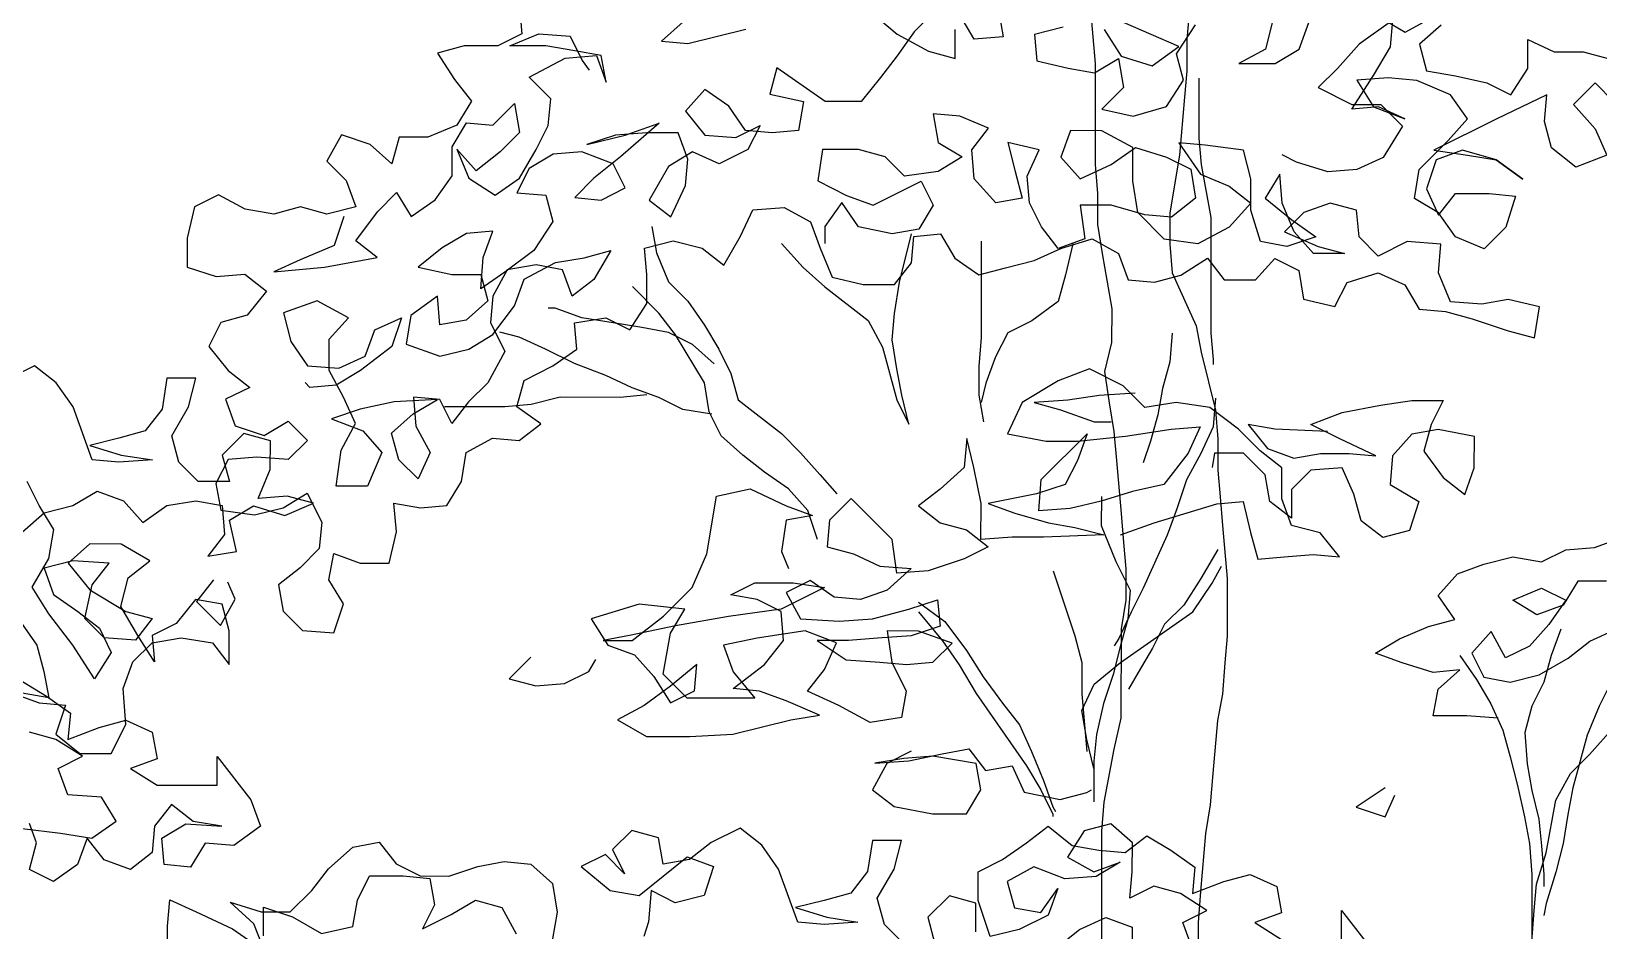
# Model space of a CAD drawing. Header units: inches. Extents: x 350994 to 353538, y 1581369 to 1583842.
# Drawn here: x 351584 to 351585.061, y 1583389.887 to 1583390.496 of the extents above; entities that cross this region are included whole.
import ezdxf

# ---------------------------------------------------------------- set-up
doc = ezdxf.new("R2010")
doc.units = ezdxf.units.IN
doc.header["$MEASUREMENT"] = 0
doc.linetypes.add('1', pattern=[0])
doc.layers.add('FOREST', color=96, linetype='Continuous')
doc.layers.add('TREE', color=81, linetype='1')

# ---------------------------------------------------------------- blocks, each defined once
blk = doc.blocks.new('TREE_4')
at = {"color": 94}
for points in [[(-689.8, 8071.3), (-686.9, 8039.5), (-715.9, 8025.1), (-756.3, 8025.1), (-788.2, 8016.5), (-767.9, 7984.6), (-747.7, 7958.6), (-765.1, 7929.7), (-799.8, 7915.3), (-834.5, 7915.3), (-843.2, 7883.5), (-869.2, 7906.7), (-903.9, 7918.3), (-921.3, 7886.5), (-898.2, 7863.3), (-886.6, 7831.5), (-921.3, 7822.9), (-953.1, 7831.6), (-984.9, 7822.9), (-1019.6, 7828.7), (-1051.4, 7846.1), (-1080.3, 7831.7), (-1089.1, 7794.1), (-1089.1, 7759.4), (-1054.4, 7747.8), (-1019.7, 7750.7), (-993.7, 7730.4), (-1016.9, 7701.5), (-1048.7, 7692.9), (-1063.2, 7664), (-1040, 7635), (-1014, 7614.8), (-1043, 7600.4), (-1031.4, 7568.5), (-996.8, 7556.9), (-967.8, 7574.3), (-944.7, 7551.1), (-967.9, 7528), (-1005.4, 7530.9), (-1040.1, 7528.1), (-1054.6, 7499.2), (-1048.9, 7467.4), (-1008.4, 7461.5), (-973.7, 7470.2), (-944.8, 7487.5), (-927.5, 7452.8), (-930.4, 7421), (-953.5, 7397.9), (-979.6, 7377.7), (-973.8, 7345.9), (-950.7, 7322.7), (-913.1, 7319.8), (-901.5, 7354.5), (-918.8, 7383.4), (-913, 7415.2), (-881.2, 7403.6), (-846.5, 7403.6), (-837.8, 7441.1), (-840.7, 7475.8), (-808.9, 7470), (-777.1, 7472.9), (-759.7, 7501.8), (-753.9, 7536.5), (-722.1, 7553.8), (-690.3, 7550.9), (-664.2, 7571.1), (-693.1, 7591.4), (-684.4, 7623.2), (-649.7, 7640.5), (-620.8, 7660.7), (-623.6, 7692.5), (-586.1, 7698.2), (-557.2, 7683.8), (-536.9, 7715.5), (-536.9, 7750.2), (-539.7, 7782), (-505, 7790.7), (-470.3, 7782), (-444.3, 7761.7), (-424.1, 7796.4), (-409.6, 7828.2), (-372, 7831), (-340.2, 7813.7), (-328.7, 7781.9), (-314.2, 7747.1), (-276.7, 7738.4), (-239.1, 7738.4), (-218.8, 7764.4), (-215.9, 7796.2), (-184.1, 7799.1), (-166.8, 7770.1), (-137.9, 7749.9), (-106, 7758.5), (-71.3, 7767.2), (-39.5, 7781.6), (-1.9, 7793.1), (29.9, 7775.7), (41.4, 7743.9), (73.2, 7741), (105, 7749.7), (136.8, 7769.9), (157, 7743.8), (194.6, 7743.8), (217.8, 7769.8), (246.7, 7755.3), (252.4, 7720.6), (290, 7711.9), (304.5, 7740.8), (342.1, 7752.3), (373.9, 7737.8), (391.2, 7708.9), (423, 7706), (454.8, 7697.3), (498.2, 7682.8), (530, 7674.1), (535.8, 7711.7), (498.2, 7720.4), (466.4, 7714.6), (428.8, 7717.6), (414.4, 7752.3), (417.3, 7787), (376.8, 7789.9), (342.1, 7772.6), (319, 7795.7), (316.1, 7827.5), (284.4, 7836.2), (252.5, 7824.7), (229.4, 7801.6), (269.8, 7784.2), (301.6, 7775.5), (264.1, 7775.5), (240.9, 7801.6), (226.5, 7836.3), (223.7, 7871), (206.3, 7842.1), (238.1, 7816), (267, 7795.8), (232.3, 7784.2), (200.5, 7790), (188.9, 7827.6), (189, 7865.2), (180.3, 7899.9), (134.1, 7905.8), (102.3, 7908.7), (128.3, 7871.1), (162.9, 7856.6), (188.9, 7836.3), (162.9, 7807.4), (125.3, 7787.2), (84.8, 7793), (53, 7824.9), (47.3, 7862.5), (47.3, 7902.9), (9.8, 7923.2), (-27.8, 7923.3), (-39.4, 7891.5), (-16.3, 7865.4), (21.3, 7882.7), (50.2, 7902.9), (87.8, 7891.3), (116.7, 7876.9), (122.4, 7842.2), (93.5, 7819.1), (61.7, 7822), (21.2, 7833.6), (-16.3, 7833.6), (-10.6, 7793.1), (-42.4, 7781.6), (-62.6, 7807.6), (-77.1, 7836.6), (-79.9, 7868.4), (-65.4, 7900.2), (-103, 7908.9), (-94.4, 7874.2), (-85.7, 7842.3), (-117.5, 7836.6), (-143.5, 7865.5), (-146.4, 7900.2), (-126.1, 7926.2), (-160.8, 7940.7), (-192.6, 7943.6), (-186.9, 7908.9), (-158, 7891.6), (-186.9, 7874.2), (-227.4, 7868.5), (-250.5, 7891.7), (-282.3, 7900.4), (-325.7, 7900.4), (-331.5, 7862.8), (-296.8, 7845.4), (-265, 7833.8), (-207.1, 7862.7), (-192.7, 7833.8), (-210.1, 7804.9), (-241.9, 7799.1), (-282.4, 7807.8), (-302.6, 7836.8), (-322.8, 7807.9), (-322.9, 7787.6)], [(-493.2, 8053.8), (-519.3, 8030.7), (-487.5, 8027.8), (-418, 8045)], [(12.8, 8044.7), (33, 8012.8), (70.5, 8001.2), (102.4, 8024.3), (35.9, 8053.3)], [(-36.4, 8047.6), (-71.1, 8038.9), (-68.2, 8007.1), (-30.7, 7998.4), (1.1, 7992.6), (30.1, 8009.9), (35.8, 7975.2), (9.8, 7949.2), (47.4, 7940.5), (87.8, 7952.1), (108.1, 7983.8), (99.5, 8015.7), (122.6, 8050.3)], [(215.2, 8056), (206.5, 8021.3), (174.6, 8004), (218, 8004), (246.9, 8021.3), (258.5, 8053.1)], [(345.3, 8058.8), (374.2, 8041.4), (406, 8058.7)], [(417.5, 8050.1), (391.5, 8027), (400.1, 7995.1), (434.8, 7989.3), (472.4, 7980.6), (501.3, 7966.1), (521.6, 7997.9), (521.6, 8032.6), (553.4, 8018.1), (588.1, 8018.1), (619.9, 8009.4), (645.9, 8038.3), (677.8, 8046.9)], [(625.6, 7957.4), (602.5, 7980.5), (576.5, 7954.5), (602.5, 7925.6), (616.9, 7893.7), (579.3, 7879.3), (550.4, 7902.5), (541.8, 7934.3), (544.7, 7966.1), (483.9, 7937.2), (408.7, 7899.7), (449.2, 7893.9), (483.9, 7888.1), (515.7, 7864.9), (483.9, 7888.1), (443.4, 7899.7), (411.6, 7888.2), (400, 7853.5), (414.4, 7821.7), (434.7, 7847.7), (475.2, 7847.6), (507, 7844.7), (495.4, 7807.1), (469.3, 7781.1), (434.7, 7795.6), (414.4, 7824.5), (385.6, 7841.9), (391.4, 7876.6), (426.1, 7911.3), (449.2, 7937.3), (429, 7966.2), (388.6, 7983.6), (353.9, 7986.5), (316.3, 7983.7), (336.5, 7951.8), (374.1, 7937.3), (342.3, 7951.8), (310.5, 7949), (336.5, 7989.4), (356.8, 8024.1), (359.7, 8055.9), (319.2, 8027), (293.2, 7998.1), (270, 7975), (310.5, 7954.7), (345.2, 7954.7), (371.2, 7928.7), (348, 7891.1), (316.2, 7876.7), (281.5, 7873.8), (243.9, 7885.4), (226.6, 7894.1)], [(-273.5, 8070.9), (-235.9, 8039.1), (-198.3, 8018.8), (-166.5, 8010.1), (-166.5, 8044.8)], [(-114.4, 8067.9), (-108.7, 8036.1), (-143.4, 8033.2), (-160.7, 8062.2)], [(-192.5, 8065.1), (-215.7, 8042), (-235.9, 8013.1), (-256.2, 7987.1), (-279.3, 7958.2), (-322.7, 7958.2), (-380.5, 7998.7), (-389.2, 7967), (-348.7, 7958.2), (-354.5, 7923.6), (-386.4, 7920.7), (-418.2, 7923.6), (-438.4, 7952.5), (-467.3, 7972.8), (-490.4, 7946.8), (-467.3, 7917.9), (-429.7, 7914.9), (-400.8, 7929.4), (-415.3, 7900.5), (-450, 7883.2), (-481.8, 7897.6), (-510.7, 7880.3), (-533.9, 7839.9), (-507.9, 7819.6), (-490.5, 7857.2), (-487.6, 7889), (-499.1, 7920.8), (-536.7, 7920.8), (-574.3, 7918), (-609, 7906.4), (-562.7, 7918), (-522.2, 7932.4), (-568.5, 7891.9), (-600.4, 7866), (-623.5, 7842.8), (-591.7, 7839.9), (-562.8, 7854.4), (-577.2, 7883.3), (-614.8, 7897.8), (-649.5, 7894.9), (-678.4, 7877.6), (-692.9, 7848.7), (-658.2, 7845.8), (-649.6, 7814), (-672.7, 7779.3), (-707.4, 7753.3), (-736.4, 7733.1), (-733.4, 7770.7), (-721.9, 7802.5), (-753.7, 7799.6), (-782.6, 7782.3), (-811.5, 7759.2), (-771.1, 7750.5), (-736.4, 7750.4), (-727.7, 7718.6), (-753.8, 7695.5), (-785.6, 7689.8), (-788.4, 7724.4), (-820.3, 7701.3), (-826.1, 7666.7), (-785.6, 7652.2), (-750.9, 7660.8), (-722, 7678.1), (-695.9, 7712.8), (-684.3, 7744.6), (-646.7, 7764.8), (-612, 7770.5), (-580.2, 7779.2), (-600.5, 7744.5), (-626.5, 7724.3), (-638, 7756.1), (-669.8, 7761.9), (-704.5, 7756.2), (-721.9, 7724.4), (-724.8, 7692.6), (-707.5, 7657.9), (-727.8, 7620.3), (-751, 7597.2), (-771.2, 7571.2), (-785.6, 7600.1), (-817.4, 7603), (-814.6, 7568.3), (-797.3, 7536.5), (-811.8, 7504.7), (-834.9, 7527.9), (-843.5, 7559.7), (-817.5, 7582.8), (-788.5, 7600.1), (-840.6, 7597.3), (-881.1, 7588.6), (-915.8, 7577.1), (-878.2, 7562.6), (-855.1, 7536.6), (-872.5, 7496.1), (-910.1, 7496.1), (-904.2, 7539.5), (-886.9, 7571.3), (-901.3, 7603.1), (-918.6, 7634.9), (-918.6, 7672.5), (-895.4, 7698.5), (-933, 7718.8), (-973.5, 7704.4), (-964.8, 7669.7), (-944.6, 7640.7), (-907, 7637.8), (-875.2, 7652.2), (-863.6, 7684), (-831.8, 7698.5), (-843.4, 7663.8), (-881, 7634.9), (-910, 7617.6), (-941.8, 7614.7), (-947.5, 7620.5)], [(-901.1, 7820), (-912.7, 7785.3), (-953.2, 7768), (-985, 7753.5), (-924.3, 7759.3), (-860.7, 7770.8), (-886.7, 7791), (-860.6, 7825.7), (-837.5, 7848.8), (-820.1, 7819.9), (-791.2, 7840.1), (-770.9, 7869), (-770.9, 7903.7), (-753.5, 7932.6), (-721.7, 7929.7), (-695.7, 7955.7), (-689.9, 7921), (-713.1, 7897.9), (-742, 7874.8), (-765.1, 7900.8), (-750.7, 7866.1), (-718.9, 7845.8), (-690, 7866), (-669.7, 7900.7), (-655.2, 7929.6), (-652.3, 7961.4), (-678.3, 7987.5), (-634.9, 8010.5), (-597.3, 8013.4), (-585.8, 7981.6), (-591.6, 8013.4), (-623.4, 8019.2), (-658, 8025), (-701.4, 8025.1), (-666.7, 8039.5), (-629.1, 8036.6), (-614.7, 8007.6), (-606, 7996.1)], [(-531, 7808.1), (-525.3, 7776.3), (-510.8, 7741.5), (-487.7, 7718.4), (-467.5, 7689.5), (-450.2, 7660.5), (-435.8, 7631.6), (-427.1, 7599.8), (-375.1, 7559.3), (-352, 7536.1), (-328.9, 7510.1), (-308.7, 7486.9)], [(-374.9, 7787.7), (-348.9, 7758.7), (-322.9, 7735.6), (-270.9, 7695.1), (-253.6, 7663.2), (-236.3, 7599.6), (-221.9, 7570.7), (-230.5, 7605.4), (-236.3, 7637.2), (-242, 7671.9), (-239.1, 7703.7), (-233.3, 7741.3), (-218.8, 7799.1)], [(-134.9, 7790.4), (-135, 7674.7), (-138, 7640), (-138, 7605.3), (-132.2, 7573.5)], [(-25.1, 7787.4), (-33.8, 7749.8), (-42.5, 7718), (-74.3, 7694.9), (-103.2, 7680.5), (-117.7, 7651.6), (-129.3, 7619.8), (-135.1, 7596.6)], [(-331.9, 7432), (-343.4, 7466.7), (-366.5, 7492.8), (-395.4, 7513), (-421.4, 7533.3), (-447.4, 7556.4), (-461.8, 7585.4), (-467.6, 7620.1), (-502.2, 7677.9), (-522.4, 7704), (-554.2, 7735.8)], [(-456, 7643.2), (-482, 7666.3), (-510.9, 7680.8), (-542.7, 7686.6), (-577.4, 7692.5), (-615, 7698.3), (-646.8, 7709.9), (-655.4, 7709.9)], [(-458.9, 7582.5), (-493.6, 7588.3), (-522.5, 7602.8), (-554.3, 7614.4), (-586.1, 7628.9), (-623.7, 7643.3), (-658.4, 7660.7), (-690.2, 7675.2), (-713.3, 7681)], [(-1290.1, 7334.1), (-1269.9, 7305.2), (-1261.3, 7273.4), (-1255.5, 7241.6), (-1287.3, 7247.4)], [(-1298.9, 7247.4), (-1267.1, 7235.8), (-1235.3, 7232.9), (-1246.9, 7198.2), (-1218, 7175), (-1180.4, 7175), (-1163, 7209.7), (-1165.9, 7253), (-1154.3, 7284.8), (-1131.1, 7307.9), (-1096.4, 7313.7), (-1058.8, 7307.9), (-1038.6, 7281.8), (-1038.6, 7322.3), (-1047.2, 7354.1), (-1079, 7359.9), (-1102.2, 7331.1), (-1131.1, 7316.6), (-1128.3, 7284.8), (-1148.5, 7316.6), (-1168.7, 7351.4), (-1160, 7386), (-1133.9, 7406.3), (-1168.6, 7426.5), (-1206.2, 7426.6), (-1232.2, 7403.5), (-1206.2, 7371.6), (-1162.9, 7345.6), (-1131.1, 7336.9), (-1151.4, 7310.9), (-1188.9, 7313.8), (-1212.1, 7336.9), (-1203.3, 7377.4), (-1183.1, 7403.4), (-1226.4, 7406.3), (-1261.1, 7397.7), (-1249.6, 7365.9), (-1220.7, 7345.6), (-1194.7, 7325.4), (-1180.3, 7296.4), (-1200.6, 7264.6), (-1226.5, 7305.1), (-1255.4, 7342.8), (-1275.6, 7374.6), (-1255.4, 7409.3), (-1249.5, 7443.9), (-1266.9, 7472.9), (-1281.3, 7501.8)], [(-1287.1, 7441.1), (-1261.1, 7464.2), (-1226.4, 7472.8), (-1197.5, 7490.2), (-1165.7, 7478.6), (-1142.6, 7452.5), (-1113.6, 7472.7), (-1078.9, 7478.5), (-1047.1, 7472.7), (-1044.3, 7438), (-1064.5, 7412), (-1029.8, 7417.7), (-1038.5, 7455.3), (-1009.5, 7472.6), (-972, 7461), (-937.3, 7475.5), (-969, 7484.2), (-1003.7, 7481.3), (-989.3, 7516), (-989.2, 7550.7), (-1021, 7559.4), (-1047.1, 7533.4), (-1038.4, 7501.6), (-1076, 7501.6), (-1099.1, 7524.8), (-1107.8, 7556.6), (-1087.5, 7591.3), (-1078.8, 7625.9), (-1113.5, 7626), (-1119.3, 7588.4), (-1139.6, 7562.4), (-1171.4, 7553.7), (-1206.1, 7545.1), (-1168.5, 7533.5), (-1130.9, 7527.7), (-1171.4, 7524.8), (-1203.2, 7527.8), (-1226.3, 7591.4), (-1246.5, 7620.3), (-1272.5, 7640.6), (-1307.2, 7623.3)], [(32.4, 7437.5), (72.9, 7451.9), (148.1, 7474.9), (179.9, 7477.8), (188.6, 7440.2), (197.2, 7408.4), (229, 7411.3), (263.7, 7414.1), (295.5, 7411.2), (272.4, 7440.1), (237.7, 7448.8), (226.2, 7480.7), (226.2, 7518.2), (200.2, 7538.5), (174.2, 7564.5), (139.6, 7590.6), (99.1, 7596.4), (61.5, 7590.7), (35.5, 7616.7), (-5, 7637), (-42.6, 7622.6), (-86, 7596.6), (-103.3, 7559), (-57.1, 7550.3), (-19.5, 7550.3), (38.3, 7556), (93.3, 7564.6), (128, 7567.5), (113.5, 7535.7), (84.5, 7498.1), (46.9, 7489.5), (9.3, 7478), (-28.2, 7469.3), (-65.8, 7466.5), (-62.9, 7504), (-7.9, 7558.9), (-19.5, 7527.1), (-34, 7498.2), (-68.7, 7486.7), (-126.5, 7475.2), (-94.8, 7463.6), (-54.3, 7452), (-22.5, 7446.2), (12.2, 7437.5), (-60.1, 7434.7), (-97.7, 7434.7), (-135.3, 7431.8), (-135.2, 7475.2), (-143.9, 7518.6), (-152.5, 7553.3), (-155.4, 7518.6), (-184.4, 7492.6), (-210.4, 7472.4), (-184.4, 7452.1), (-152.6, 7443.4), (-126.6, 7423.1), (-155.5, 7408.7), (-198.9, 7394.3), (-236.5, 7391.4), (-242.2, 7431.9), (-291.3, 7481.1), (-317.4, 7455.1), (-320.3, 7423.3), (-288.5, 7414.6), (-256.7, 7400.1), (-219.1, 7397.2), (-248.1, 7371.2), (-279.9, 7359.7), (-311.7, 7362.6), (-340.6, 7382.9), (-369.5, 7368.4), (-352.2, 7336.6), (-305.9, 7333.7), (-265.5, 7336.5), (-222.1, 7348.1), (-187.4, 7359.6), (-184.5, 7327.8), (-219.2, 7316.3), (-259.7, 7313.4), (-294.4, 7310.5), (-332, 7310.6), (-297.3, 7287.4), (-256.8, 7284.5), (-225, 7281.6), (-193.2, 7284.4), (-170.1, 7307.5), (-210.5, 7322), (-248.1, 7322.1), (-242.4, 7284.5), (-225.1, 7249.8), (-230.9, 7218), (-268.5, 7212.2), (-306, 7232.5), (-343.6, 7249.9), (-323.3, 7275.9), (-308.9, 7307.7), (-346.4, 7322.2), (-404.3, 7313.5), (-444.7, 7304.9), (-433.2, 7273.1), (-407.2, 7241.3), (-488.2, 7241.3), (-517.1, 7270.3), (-508.3, 7319.4), (-491, 7348.3), (-545.9, 7354.1), (-603.7, 7336.8), (-583.5, 7305), (-551.7, 7293.4), (-528.6, 7267.4), (-508.4, 7235.6), (-479.5, 7250), (-476.6, 7281.8), (-508.4, 7255.8), (-540.2, 7232.7), (-572, 7215.4), (-537.4, 7195.1), (-485.3, 7195.1), (-433.3, 7197.9), (-363.9, 7215.2), (-329.2, 7220.9), (-369.6, 7238.3), (-401.4, 7249.9), (-433.2, 7252.8), (-395.6, 7281.7), (-372.5, 7310.6), (-375.3, 7345.3), (-404.2, 7359.8), (-436, 7365.6), (-407.1, 7380), (-360.8, 7380), (-323.2, 7374.2), (-375.3, 7348.2), (-438.9, 7339.6), (-502.5, 7328.1), (-557.5, 7316.6), (-589.3, 7310.8), (-554.6, 7310.8), (-517, 7339.7), (-482.3, 7374.3), (-464.9, 7414.8), (-453.3, 7484.2), (-412.8, 7492.8), (-369.4, 7472.5), (-337.6, 7460.9), (-369.4, 7455.2), (-375.2, 7417.6), (-366.6, 7397.3)], [(-537, 7605.7), (-568.8, 7602.8), (-641.1, 7602.9), (-675.8, 7594.2), (-707.6, 7591.4), (-779.9, 7591.4)], [(49.9, 7608), (6.6, 7605.2), (-31, 7599.4), (-71.5, 7596.6), (-39.7, 7587.9), (0.8, 7573.4), (21, 7573.4)], [(281.2, 7561.6), (217.6, 7564.5), (185.8, 7570.3), (208.9, 7541.4), (240.7, 7529.8), (272.5, 7535.5), (307.2, 7535.5), (339, 7532.6), (295.7, 7552.9), (261, 7570.2), (298.6, 7584.7), (344.8, 7593.3), (382.4, 7599.1), (420, 7599), (405.5, 7570.1), (396.8, 7538.3), (419.9, 7506.5), (445.9, 7486.2), (457.5, 7518), (457.6, 7555.6), (414.2, 7564.3), (382.4, 7558.6), (359.2, 7532.6), (356.3, 7497.9), (391, 7477.6), (379.4, 7442.9), (347.6, 7434.3), (321.6, 7454.5), (312.9, 7486.4), (298.5, 7518.2), (260.9, 7515.3), (237.8, 7492.2), (237.7, 7457.5), (211.7, 7477.8), (206, 7509.6), (180, 7535.6), (145.3, 7535.7), (142.4, 7518.3)], [(613.1, 6881.8), (598.6, 6852.9), (555.1, 6757.5), (540.7, 6728.6), (523.3, 6699.7), (517.5, 6731.5), (517.6, 6769.1), (520.5, 6803.8), (526.3, 6838.5), (526.4, 6948.4), (529.3, 6986), (532.3, 7017.8), (543.9, 7055.3), (555.5, 7118.9), (572.9, 7150.7), (596, 7173.8), (622.1, 7202.7)], [(9.4, 7483.7), (9.3, 7449), (26.6, 7405.7), (43.9, 7370.9), (41, 7336.3), (32.3, 7304.5), (23.6, 7269.8), (12, 7235.1), (3.3, 7197.5), (0.4, 7165.7), (0.3, 7116.6)], [(486.2, 7217.3), (448.6, 7220.2), (408.1, 7220.3), (413.9, 7252.1), (440, 7275.2), (408.2, 7272.3), (370.6, 7283.9), (338.8, 7295.5), (367.7, 7312.8), (402.4, 7327.3), (434.2, 7335.9), (414, 7364.8), (437.2, 7390.8), (469, 7402.4), (503.7, 7411), (538.4, 7405.2), (567.3, 7419.6), (602, 7422.5), (633.8, 7434)], [(616.4, 7382), (581.7, 7382), (564.4, 7353.1), (532.5, 7341.6), (503.7, 7359), (538.4, 7373.4), (567.3, 7358.9), (547, 7330), (523.8, 7304), (494.9, 7289.6), (477.6, 7321.4), (454.4, 7295.4), (468.9, 7266.5), (500.7, 7260.7), (535.4, 7269.3), (570.1, 7289.5), (596.1, 7309.7), (627.9, 7324.2)], [(-1057.6, 7383.5), (-1077.9, 7357.5), (-1049, 7328.6), (-1031.6, 7360.4), (-1040.3, 7380.6)], [(-48.6, 7394.2), (-22.6, 7316.1), (-14, 7284.3), (-14, 7246.7), (-11.1, 7209.1), (-8.3, 7177.3)], [(0.4, 7157), (-8.3, 7191.7), (-14, 7226.4), (0.5, 7258.2), (32.3, 7284.2), (119.1, 7344.9), (142.3, 7379.5), (153.8, 7399.8)], [(651.1, 7393.5), (639.5, 7358.8), (636.6, 7324.1), (633.7, 7292.3), (622.1, 7260.5), (607.6, 7231.7), (593.1, 7197), (575.7, 7133.4), (569.9, 7101.6), (564.1, 7066.9), (555.4, 7032.2), (543.8, 6994.6), (540.9, 6980.2)], [(-210.5, 7356.7), (-178.7, 7333.6), (-152.7, 7298.8), (-132.5, 7267), (-109.4, 7235.2), (-89.2, 7209.2), (-74.8, 7177.3), (-60.3, 7142.6), (-48.8, 7110.8), (-45.9, 7105)], [(-210.5, 7345.2), (-181.6, 7310.4), (-161.4, 7281.5), (-141.2, 7246.8), (-80.6, 7160), (-63.3, 7131.1), (-48.8, 7102.1), (-48.8, 7099.3)], [(561.4, 7324.2), (549.9, 7292.4), (541.1, 7260.6), (526.7, 7231.7), (518, 7199.9), (520.8, 7162.3), (526.6, 7130.5), (535.2, 7095.8), (538.1, 7064), (540.9, 7029.3), (540.9, 7014.9)], [(-676.1, 7290.7), (-702.1, 7264.7), (-670.3, 7256), (-635.6, 7258.8), (-606.7, 7273.2), (-598, 7287.7)], [(440, 7292.5), (460.2, 7263.6), (477.5, 7234.7), (491.9, 7202.8), (500.6, 7171), (509.2, 7136.3), (517.9, 7098.7), (523.6, 7066.9), (526.5, 7029.3), (526.4, 6954.2)], [(-1287.4, 7084.8), (-1241.2, 7079), (-1203.6, 7073.2), (-1174.6, 7093.4), (-1192, 7122.3), (-1232.4, 7125.2), (-1244, 7157), (-1215, 7171.5), (-1246.8, 7191.7), (-1278.6, 7200.4)], [(-1287.2, 7261.2), (-1258.3, 7243.8), (-1229.5, 7223.5), (-1232.4, 7191.7), (-1194.8, 7206.1), (-1163, 7214.8), (-1131.2, 7200.3), (-1125.4, 7168.5), (-1157.2, 7157), (-1125.4, 7136.7), (-1053.2, 7136.6), (-1053.1, 7171.3), (-1012.7, 7119.2), (-1001.2, 7087.4), (-1033, 7064.3), (-1067.7, 7067.2), (-1085.1, 7038.3), (-1116.9, 7041.3), (-1119.7, 7073.1), (-1090.8, 7090.4), (-1047.4, 7087.5), (-1082.1, 7093.3), (-1108.1, 7113.5), (-1128.4, 7087.5), (-1131.3, 7055.7), (-1157.3, 7035.5), (-1189.1, 7047.1), (-1209.4, 7073.2), (-1220.9, 7041.4), (-1249.9, 7021.2), (-1278.8, 7035.6), (-1270.1, 7067.4), (-1278.7, 7090.6)], [(-219.3, 7177.5), (-248.3, 7163), (-265.6, 7131.3), (-239.6, 7111), (-193.4, 7102.3), (-152.9, 7102.2), (-135.5, 7131.1), (-141.3, 7162.9), (-193.3, 7171.7), (-228, 7168.8), (-262.7, 7163.1), (-222.2, 7165.9), (-181.8, 7174.5), (-149.9, 7180.3), (-129.7, 7154.3), (-97.9, 7160), (-83.5, 7128.2), (-40.1, 7119.5), (-8.3, 7128.1), (-2.5, 7131)], [(350.2, 7133.6), (315.5, 7110.5), (350.2, 7098.9), (361.8, 7124.9)], [(-1113, 6932.5), (-1112.9, 6967.2), (-1110, 6999), (-1078.2, 6984.5), (-1034.9, 6964.3), (-1006, 6944)], [(-997.3, 6955.6), (-997.3, 6990.2), (-962.6, 6978.7), (-927.9, 6958.4), (-890.3, 6967), (-884.5, 6998.8), (-870, 7027.7), (-829.5, 7027.7), (-797.7, 7024.8), (-792, 6993), (-806.5, 6964.1), (-771.8, 6981.4), (-742.8, 6998.7), (-711, 6990), (-693.7, 6958.2)], [(-994.4, 6932.4), (-1008.9, 6970), (-1037.7, 6996.1), (-1000.2, 6984.5), (-965.5, 6984.4), (-939.4, 7010.4), (-919.2, 7036.4), (-890.2, 7062.4), (-858.4, 7068.2), (-838.2, 7042.1), (-809.3, 7027.7), (-774.6, 7027.6), (-739.9, 7039.2), (-708.1, 7044.9), (-676.3, 7042), (-650.3, 7018.8), (-644.5, 6984.1), (-650.3, 6952.3)], [(-141.5, 6960.6), (-141.4, 6995.2), (-173.2, 7004), (-199.3, 6978), (-190.6, 6946.1)], [(-228.2, 6946.2), (-251.3, 6969.3), (-260, 7001.1), (-239.7, 7035.8), (-231, 7070.5), (-265.7, 7070.5), (-271.5, 7033), (-291.8, 7007), (-323.6, 6998.3), (-358.3, 6989.7), (-320.7, 6978.1), (-283.1, 6972.2), (-323.6, 6969.4), (-355.4, 6972.3), (-378.5, 7035.9), (-398.7, 7064.9), (-424.7, 7085.1), (-459.4, 7067.8), (-485.5, 7047.6), (-517.3, 7041.9), (-523, 7073.7), (-554.8, 7082.4), (-578, 7059.3), (-563.5, 7030.3), (-586.6, 7053.5), (-615.6, 7039.1), (-580.9, 7010.1), (-546.2, 7004.3), (-488.3, 7050.5), (-456.6, 7038.9), (-468.1, 7004.2), (-502.9, 6995.6), (-531.8, 7010.1), (-534.7, 6972.5), (-540.5, 6955.1)], [(-46.1, 6940.2), (-17.1, 6963.3), (14.7, 6977.8), (46.5, 6966.2), (46.4, 6931.5)], [(118.7, 6940.1), (107.2, 6971.9), (136.1, 6986.3), (104.3, 7006.6), (72.5, 7015.3), (43.6, 7000.9), (46.5, 7032.7), (46.6, 7067.4), (20.6, 7090.5), (-11.3, 7081.9), (-31.5, 7050.1), (0.3, 7032.7), (32.1, 7044.2), (3.2, 7026.9), (-34.4, 7024.1), (-72, 7038.6), (-103.8, 7021.2), (-95.2, 6989.4), (-63.4, 6983.6), (-43.1, 7012.5), (-54.7, 6980.7), (-89.4, 6963.4), (-124.1, 6954.8), (-138.5, 6998.1), (-138.5, 7032.8), (-109.6, 7047.3), (-80.7, 7067.5), (-54.6, 7087.7), (-25.7, 7064.5), (6.1, 7058.7), (37.9, 7055.8), (63.9, 7076), (92.8, 7058.6), (121.7, 7038.4), (118.8, 7006.6), (156.4, 7021), (188.2, 7029.6), (220, 7015.2), (225.7, 6983.3), (193.9, 6971.8), (225.7, 6951.5)], [(298, 6951.5), (298, 6986.2), (338.5, 6934.1)], [(9.5, 896.3), (10, 1900.6), (12.9, 1935.3), (24.6, 1998.9), (33.3, 2036.5), (33.4, 2143.5), (39.2, 2178.2), (39.2, 2215.8), (36.4, 2247.6), (33.5, 2282.3), (27.8, 2345.9), (24.9, 2380.6), (19.2, 2415.3), (13.4, 2452.9), (22.1, 2487.6), (22.2, 2528), (16.4, 2562.7), (10.7, 2594.5), (4.9, 2629.3), (4.9, 2666.8), (2.1, 2701.5), (2.2, 2823), (-0.7, 2854.8), (-6.4, 2924.2)], [(115, 2883.6), (112.1, 2851.8), (112.1, 2814.2), (109.1, 2782.4), (103.3, 2713), (91.7, 2643.6), (91.6, 2606), (94.5, 2571.3), (123.3, 2507.7), (129.1, 2475.9), (146.4, 2406.5), (149.2, 2371.8), (149.2, 2334.2), (152.1, 2302.4), (154.9, 2267.7), (160.7, 2204.1), (160.6, 2134.7), (157.7, 2102.9), (154.7, 2065.3), (148.9, 2033.5), (143.1, 1969.9), (140.2, 1932.3), (134.3, 1897.6), (128.5, 1828.2), (125.6, 1790.7), (125.5, 1718.4)], [(126.5, 2805.5), (126.4, 2733.2), (129.3, 2701.4), (140.8, 2637.8), (140.7, 2499), (143.5, 2467.2), (143.5, 2461.4)], [(94.4, 2499.1), (91.5, 2464.4), (82.8, 2432.6), (77, 2400.8), (68.3, 2369), (59.6, 2343)], [(146.4, 2420.9), (143.5, 2386.3), (129, 2354.5), (111.6, 2322.7), (100, 2288), (88.4, 2256.2), (59.4, 2192.6), (45, 2163.7), (30.5, 2131.9), (24.7, 2123.3)], [(149.1, 2238.8), (128.8, 2204.1), (108.6, 2172.3), (85.4, 2149.2), (70.9, 2120.3), (53.6, 2091.4), (42, 2071.2)]]:
    blk.add_lwpolyline(points, dxfattribs=at)

msp = doc.modelspace()

# ---------------------------------------------------------------- hatches: boundary and pattern name
at = {"layer": 'FOREST', "lineweight": 5}
h = msp.add_hatch(dxfattribs=at)
h.set_pattern_fill('ANSI31', color=96, scale=50, style=0)
h.paths.add_polyline_path([(351604.9274, 1583347.98), (351663.0036, 1583522.9504), (351611.8779, 1583545.3594), (351490.2916, 1583598.0852), (351436.5696, 1583404.4646), (351529.745, 1583373.1705)])
h.paths.add_polyline_path([(351517.5086, 1583480.1397), (351575.3657, 1583480.1397), (351575.3657, 1583465.1397), (351517.5086, 1583465.1397)], flags=24)

# ---------------------------------------------------------------- block references
at = {"layer": 'TREE', "lineweight": 5, "xscale": 0.0005632341344607994, "yscale": 0.0005632341490127146, "zscale": 0.0005632341444477617}
for p in [(351584.719, 1583388.8841), (351584.719, 1583385.966)]:
    msp.add_blockref('TREE_4', p, dxfattribs=at)

doc.saveas('drawing.dxf')
